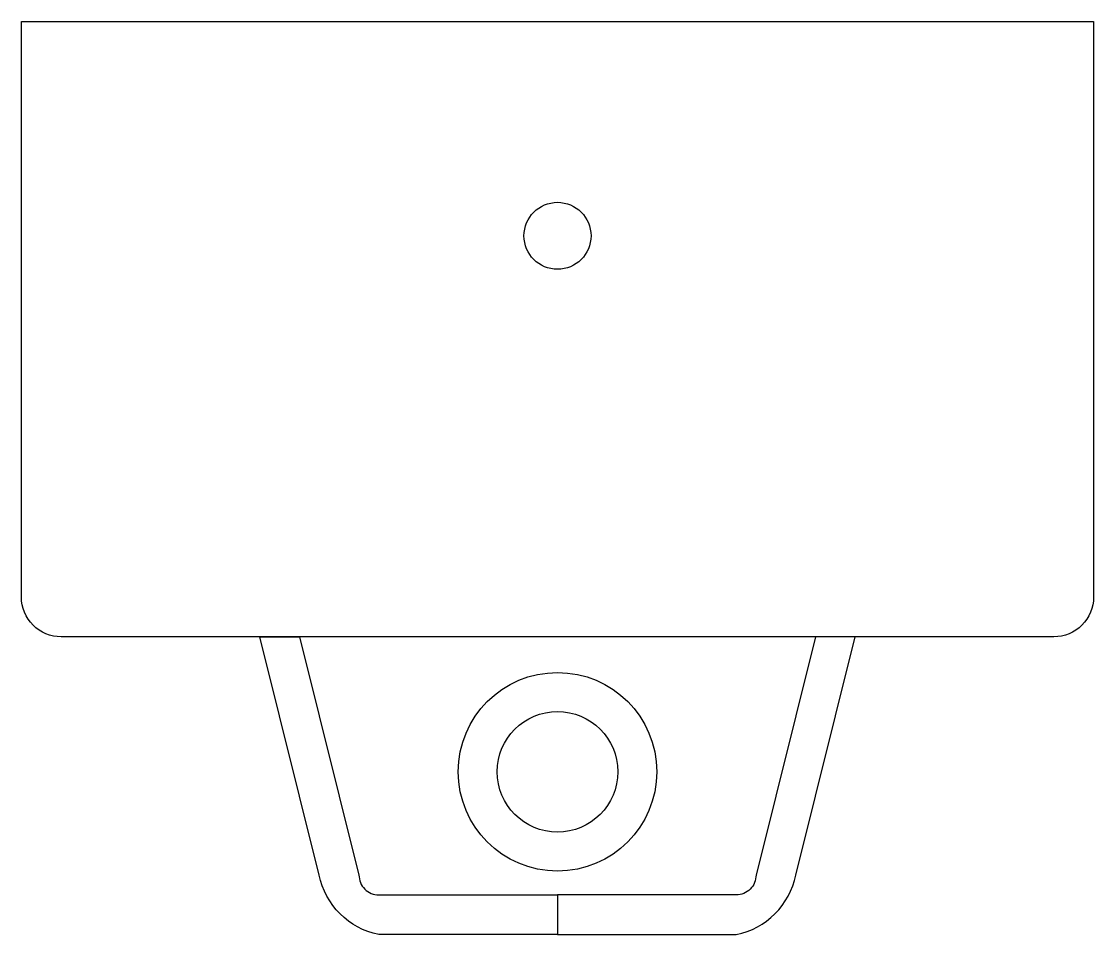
# Model space of a CAD drawing. Header units: millimetres. Extents: x 18 to 58, y 13.9 to 48.
import ezdxf

# ---------------------------------------------------------------- set-up
doc = ezdxf.new("R2010")
doc.units = ezdxf.units.MM
doc.layers.add('Drawing', color=1, linetype='Continuous')

msp = doc.modelspace()

# ---------------------------------------------------------------- linework, layer by layer
at = {"layer": 'Drawing'}
for points in [[(58, 26.519, -0.414214), (56.519, 25.037), (19.481, 25.037, -0.414214), (18, 26.519), (18, 48), (58, 48)], [(38, 13.926), (31.333, 13.926, -0.302776), (29.111, 16.148), (26.889, 25.037), (28.37, 25.037), (30.593, 16.148, 0.414214), (31.333, 15.407), (38, 15.407)], [(38, 13.926), (44.667, 13.926, 0.302776), (46.889, 16.148), (49.111, 25.037), (47.63, 25.037), (45.407, 16.148, -0.414214), (44.667, 15.407), (38, 15.407)]]:
    msp.add_lwpolyline(points, format="xyb", close=True, dxfattribs=at)
for centre, radius in [((38, 40), 1.25), ((38, 20), 3.704), ((38, 20), 2.25)]:
    msp.add_circle(centre, radius, dxfattribs=at)

doc.saveas('drawing.dxf')
